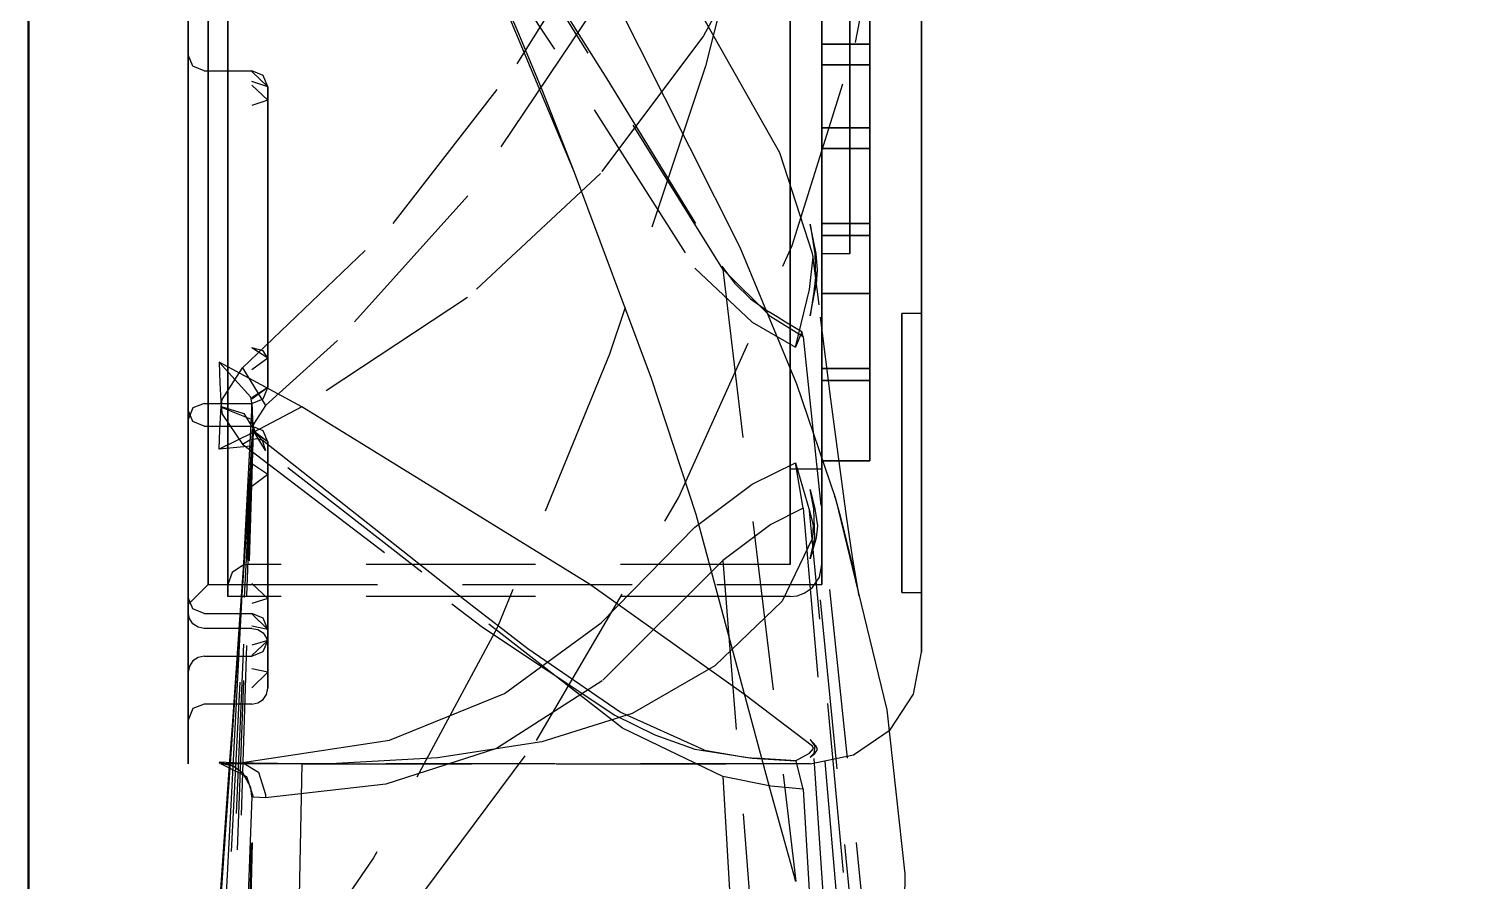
# Model space of a CAD drawing. Header units: metres. Extents: x -18 to 410, y -32 to 287.
# Drawn here: x 10 to 35.32, y 198.86 to 213.95 of the extents above; entities that cross this region are included whole.
import ezdxf

# ---------------------------------------------------------------- set-up
doc = ezdxf.new("R2010")
doc.units = ezdxf.units.M
doc.linetypes.add('DASHED', pattern=[4.5, 3, -1.5])
for name, color, linetype in [('BORDER', 7, 'Continuous'), ('HIDDEN', 9, 'DASHED'), ('VISIBLE', 3, 'Continuous')]:
    doc.layers.add(name, color=color, linetype=linetype)

msp = doc.modelspace()

# ---------------------------------------------------------------- linework, layer by layer
at = {"layer": 'BORDER', "lineweight": 50}
msp.add_lwpolyline([(10, 10), (410, 10), (410, 287), (10, 287)], close=True, dxfattribs=at)
at = {"layer": 'HIDDEN'}
for p, q in [((24.032, 212.198), (24.032, 213.679)), ((24.032, 213.679), (24.032, 212.198)), ((24.032, 213.679), (24.878, 213.679)), ((24.878, 213.679), (24.032, 213.679)), ((24.878, 213.679), (24.878, 212.198)), ((24.878, 212.198), (24.878, 213.679)), ((12.82, 213.463), (12.82, 213.223)), ((12.82, 213.223), (12.82, 213.463)), ((24.032, 213.313), (24.032, 211.832)), ((24.032, 211.832), (24.032, 213.313)), ((24.878, 213.313), (24.032, 213.313)), ((24.032, 213.313), (24.878, 213.313)), ((24.878, 211.832), (24.878, 213.313)), ((24.878, 213.313), (24.878, 211.832)), ((13.102, 213.208), (13.949, 213.208)), ((13.102, 213.208), (13.949, 213.208)), ((14.231, 212.926), (14.231, 212.686)), ((14.231, 212.686), (14.231, 212.926)), ((24.878, 212.198), (24.032, 212.198)), ((24.032, 212.198), (24.878, 212.198)), ((24.032, 211.832), (24.878, 211.832)), ((24.878, 211.832), (24.032, 211.832)), ((24.032, 207.941), (24.032, 210.506)), ((24.032, 210.506), (24.032, 207.941)), ((24.032, 210.506), (24.878, 210.506)), ((24.878, 210.506), (24.032, 210.506)), ((24.878, 210.506), (24.878, 207.941)), ((24.878, 207.941), (24.878, 210.506)), ((24.032, 210.294), (24.032, 207.729)), ((24.032, 207.729), (24.032, 210.294)), ((24.878, 210.294), (24.032, 210.294)), ((24.032, 210.294), (24.878, 210.294)), ((24.878, 207.729), (24.878, 210.294)), ((24.878, 210.294), (24.878, 207.729)), ((24.525, 209.969), (24.032, 209.969)), ((22.277, 209.698), (23.572, 198.865)), ((24.032, 209.267), (24.032, 206.305)), ((24.032, 206.305), (24.032, 209.267)), ((24.032, 209.267), (24.878, 209.267)), ((24.878, 209.267), (24.032, 209.267)), ((24.878, 206.305), (24.878, 209.267)), ((24.878, 209.267), (24.878, 206.305)), ((25.794, 208.912), (25.442, 208.912)), ((23.701, 208.502), (24.98, 196.226)), ((14.231, 207.604), (14.231, 208.123)), ((14.231, 208.123), (14.231, 207.604)), ((24.878, 207.941), (24.032, 207.941)), ((24.032, 207.941), (24.878, 207.941)), ((12.82, 207.185), (12.82, 207.704)), ((12.82, 207.704), (12.82, 207.185)), ((24.032, 207.729), (24.878, 207.729)), ((24.878, 207.729), (24.032, 207.729)), ((25.442, 207.854), (25.442, 205.034)), ((25.442, 205.034), (25.442, 207.854)), ((25.794, 205.034), (25.794, 207.854)), ((13.102, 207.322), (13.949, 207.322)), ((13.102, 207.322), (13.949, 207.322)), ((12.82, 206.441), (12.82, 207.017)), ((12.82, 207.017), (12.82, 206.441)), ((13.102, 206.922), (13.949, 206.922)), ((13.102, 206.922), (13.949, 206.922)), ((13.966, 206.915), (13.38, 191.151)), ((13.48, 195.568), (13.976, 206.955)), ((13.966, 206.884), (13.38, 195.445)), ((13.48, 191.042), (13.976, 206.836)), ((14.231, 206.063), (14.231, 206.64)), ((14.231, 206.64), (14.231, 206.063)), ((13.949, 206.494), (13.726, 203.293)), ((23.467, 206.162), (24.032, 206.162)), ((24.878, 206.305), (24.032, 206.305)), ((24.032, 206.305), (24.878, 206.305)), ((23.701, 205.468), (24.98, 190.467)), ((25.257, 190.063), (23.812, 205.422)), ((23.467, 204.47), (13.878, 204.47)), ((22.277, 204.545), (23.573, 188.34)), ((12.82, 203.765), (13.173, 204.117)), ((13.173, 204.117), (24.032, 204.117)), ((23.467, 203.906), (13.526, 203.906)), ((14.231, 203.867), (14.231, 203.129)), ((14.231, 203.129), (14.231, 203.867)), ((25.442, 203.976), (25.794, 203.976)), ((12.82, 203.693), (12.82, 202.955)), ((12.82, 202.955), (12.82, 203.693)), ((13.102, 203.606), (13.949, 203.606)), ((13.102, 203.606), (13.949, 203.606)), ((12.82, 202.682), (12.82, 203.441)), ((12.82, 203.441), (12.82, 202.682)), ((13.949, 203.341), (13.102, 203.341)), ((13.726, 203.293), (13.56, 200.92)), ((14.231, 203.324), (14.231, 202.565)), ((14.231, 202.565), (14.231, 203.324)), ((13.102, 202.847), (13.949, 202.847)), ((13.102, 202.847), (13.949, 202.847)), ((13.949, 202.002), (13.102, 202.002)), ((23.82, 200.944), (13.403, 200.944)), ((14.831, 200.944), (14.603, 189.775)), ((14.831, 200.944), (23.82, 200.944)), ((22.278, 200.718), (23.574, 179.032)), ((13.38, 178.548), (13.966, 200.362)), ((13.48, 178.558), (13.976, 200.356)), ((13.949, 200.365), (13.596, 190.913)), ((23.701, 200.499), (24.98, 178.624))]:
    msp.add_line(p, q, dxfattribs=at)
for points in [[(12.82, 200.944), (12.82, 201.365), (12.82, 202.606), (12.82, 204.605), (12.82, 207.262), (12.82, 210.444), (12.82, 213.991), (12.82, 217.726), (12.82, 221.46), (12.82, 225.007), (12.82, 228.189), (12.82, 230.846), (12.82, 232.845), (12.82, 234.086), (12.82, 234.507)], [(12.82, 231.687), (12.82, 231.336), (12.82, 230.304), (12.82, 228.641), (12.82, 226.43), (12.82, 223.783), (12.82, 220.832), (12.82, 217.726), (12.82, 214.619), (12.82, 211.668), (12.82, 209.021), (12.82, 206.81), (12.82, 205.147), (12.82, 204.115), (12.82, 203.765)], [(12.82, 203.765), (12.82, 204.115), (12.82, 205.147), (12.82, 206.81), (12.82, 209.021), (12.82, 211.668), (12.82, 214.619), (12.82, 217.726), (12.82, 220.832), (12.82, 223.783), (12.82, 226.43), (12.82, 228.641), (12.82, 230.304), (12.82, 231.336), (12.82, 231.687)], [(13.173, 231.334), (13.173, 230.993), (13.173, 229.986), (13.173, 228.365), (13.173, 226.21), (13.173, 223.63), (13.173, 220.754), (13.173, 217.726), (13.173, 214.697), (13.173, 211.821), (13.173, 209.241), (13.173, 207.086), (13.173, 205.465), (13.173, 204.458), (13.173, 204.117)], [(13.173, 204.117), (13.173, 204.458), (13.173, 205.465), (13.173, 207.086), (13.173, 209.241), (13.173, 211.821), (13.173, 214.697), (13.173, 217.726), (13.173, 220.754), (13.173, 223.63), (13.173, 226.21), (13.173, 228.365), (13.173, 229.986), (13.173, 230.993), (13.173, 231.334)], [(24.032, 204.117), (24.032, 204.458), (24.032, 205.465), (24.032, 207.086), (24.032, 209.241), (24.032, 211.821), (24.032, 214.697), (24.032, 217.726), (24.032, 220.754), (24.032, 223.63), (24.032, 226.21), (24.032, 228.365), (24.032, 229.986), (24.032, 230.993), (24.032, 231.334)], [(24.032, 231.334), (24.032, 230.993), (24.032, 229.986), (24.032, 228.365), (24.032, 226.21), (24.032, 223.63), (24.032, 220.754), (24.032, 217.726), (24.032, 214.697), (24.032, 211.821), (24.032, 209.241), (24.032, 207.086), (24.032, 205.465), (24.032, 204.458), (24.032, 204.117)], [(24.032, 225.482), (24.032, 225.287), (24.032, 224.714), (24.032, 223.789), (24.032, 222.561), (24.032, 221.091), (24.032, 219.451), (24.032, 217.726), (24.032, 216), (24.032, 214.36), (24.032, 212.89), (24.032, 211.662), (24.032, 210.738), (24.032, 210.164), (24.032, 209.969)], [(24.032, 209.969), (24.032, 210.164), (24.032, 210.738), (24.032, 211.662), (24.032, 212.89), (24.032, 214.36), (24.032, 216), (24.032, 217.726), (24.032, 219.451), (24.032, 221.091), (24.032, 222.561), (24.032, 223.789), (24.032, 224.714), (24.032, 225.287), (24.032, 225.482)], [(24.525, 209.969), (24.525, 210.164), (24.525, 210.738), (24.525, 211.662), (24.525, 212.89), (24.525, 214.36), (24.525, 216), (24.525, 217.726), (24.525, 219.451), (24.525, 221.091), (24.525, 222.561), (24.525, 223.789), (24.525, 224.714), (24.525, 225.287), (24.525, 225.482)], [(24.525, 225.482), (24.525, 225.287), (24.525, 224.714), (24.525, 223.789), (24.525, 222.561), (24.525, 221.091), (24.525, 219.451), (24.525, 217.726), (24.525, 216), (24.525, 214.36), (24.525, 212.89), (24.525, 211.662), (24.525, 210.738), (24.525, 210.164), (24.525, 209.969)], [(14.375, 195.917), (16.987, 198.68), (18.982, 201.356), (21.494, 205.649), (23.503, 210.116), (24.627, 213.71), (25.309, 217.283), (25.496, 220.295), (25.442, 221.551)], [(22.277, 209.698), (18.269, 216.128), (15.363, 219.831)], [(15.373, 219.821), (17.667, 216.982), (18.698, 215.498), (20.226, 213.065), (22.261, 209.748)], [(23.573, 219.776), (23.514, 219.547), (23.164, 218.14), (22.662, 216.026), (21.973, 213.289), (20.273, 208.192), (18.286, 203.353), (16.101, 199.279), (14.085, 196.348)], [(13.782, 207.953), (16.449, 210.505), (18.64, 213.332), (20.246, 215.899), (21.784, 218.543)], [(22.277, 218.297), (20.027, 214.353), (17.77, 210.996), (15.463, 208.436), (14.189, 207.285)], [(23.865, 218.25), (23.296, 216.328), (21.939, 213.824), (20.114, 211.387), (17.765, 209.196), (14.831, 207.262)], [(13.526, 217.726), (13.526, 216.178), (13.526, 214.65), (13.526, 213.161), (13.526, 211.729), (13.526, 210.373), (13.526, 209.109), (13.526, 207.953), (13.526, 206.921), (13.526, 206.024), (13.526, 205.274), (13.526, 204.681), (13.526, 204.252), (13.526, 203.992), (13.526, 203.906)], [(13.526, 203.906), (13.526, 203.992), (13.526, 204.252), (13.526, 204.681), (13.526, 205.274), (13.526, 206.024), (13.526, 206.921), (13.526, 207.953), (13.526, 209.109), (13.526, 210.373), (13.526, 211.729), (13.526, 213.161), (13.526, 214.65), (13.526, 216.178), (13.526, 217.726)], [(13.526, 217.726), (13.526, 216.202), (13.526, 214.697), (13.526, 213.231), (13.526, 211.821), (13.526, 210.485), (13.526, 209.241), (13.526, 208.103), (13.526, 207.086), (13.526, 206.203), (13.526, 205.465), (13.526, 204.881), (13.526, 204.458), (13.526, 204.203), (13.526, 204.117)], [(13.526, 204.117), (13.526, 204.203), (13.526, 204.458), (13.526, 204.881), (13.526, 205.465), (13.526, 206.203), (13.526, 207.086), (13.526, 208.103), (13.526, 209.241), (13.526, 210.485), (13.526, 211.821), (13.526, 213.231), (13.526, 214.697), (13.526, 216.202), (13.526, 217.726)], [(23.467, 217.726), (23.467, 216.431), (23.467, 215.152), (23.467, 213.906), (23.467, 212.708), (23.467, 211.573), (23.467, 210.516), (23.467, 209.549), (23.467, 208.685), (23.467, 207.934), (23.467, 207.307), (23.467, 206.811), (23.467, 206.452), (23.467, 206.235), (23.467, 206.162)], [(23.467, 206.162), (23.467, 206.235), (23.467, 206.452), (23.467, 206.811), (23.467, 207.307), (23.467, 207.934), (23.467, 208.685), (23.467, 209.549), (23.467, 210.516), (23.467, 211.573), (23.467, 212.708), (23.467, 213.906), (23.467, 215.152), (23.467, 216.431), (23.467, 217.726)], [(23.467, 217.726), (23.467, 216.241), (23.467, 214.776), (23.467, 213.347), (23.467, 211.974), (23.467, 210.673), (23.467, 209.461), (23.467, 208.352), (23.467, 207.362), (23.467, 206.501), (23.467, 205.782), (23.467, 205.214), (23.467, 204.802), (23.467, 204.553), (23.467, 204.47)], [(23.467, 204.47), (23.467, 204.553), (23.467, 204.802), (23.467, 205.214), (23.467, 205.782), (23.467, 206.501), (23.467, 207.362), (23.467, 208.352), (23.467, 209.461), (23.467, 210.673), (23.467, 211.974), (23.467, 213.347), (23.467, 214.776), (23.467, 216.241), (23.467, 217.726)], [(24.032, 217.726), (24.032, 216.241), (24.032, 214.776), (24.032, 213.347), (24.032, 211.974), (24.032, 210.673), (24.032, 209.461), (24.032, 208.352), (24.032, 207.362), (24.032, 206.501), (24.032, 205.782), (24.032, 205.214), (24.032, 204.802), (24.032, 204.553), (24.032, 204.47)], [(24.032, 204.47), (24.032, 204.553), (24.032, 204.802), (24.032, 205.214), (24.032, 205.782), (24.032, 206.501), (24.032, 207.362), (24.032, 208.352), (24.032, 209.461), (24.032, 210.673), (24.032, 211.974), (24.032, 213.347), (24.032, 214.776), (24.032, 216.241), (24.032, 217.726)], [(24.032, 217.726), (24.032, 216.431), (24.032, 215.152), (24.032, 213.906), (24.032, 212.708), (24.032, 211.573), (24.032, 210.516), (24.032, 209.549), (24.032, 208.685), (24.032, 207.934), (24.032, 207.307), (24.032, 206.811), (24.032, 206.452), (24.032, 206.235), (24.032, 206.162)], [(24.032, 206.162), (24.032, 206.235), (24.032, 206.452), (24.032, 206.811), (24.032, 207.307), (24.032, 207.934), (24.032, 208.685), (24.032, 209.549), (24.032, 210.516), (24.032, 211.573), (24.032, 212.708), (24.032, 213.906), (24.032, 215.152), (24.032, 216.431), (24.032, 217.726)], [(17.647, 216.095), (20.004, 212.519), (21.784, 209.716)], [(24.032, 213.679), (24.032, 213.839), (24.032, 214.001), (24.032, 214.164), (24.032, 214.328), (24.032, 214.495), (24.032, 214.662), (24.032, 214.832), (24.032, 215.002), (24.032, 215.174), (24.032, 215.347), (24.032, 215.521), (24.032, 215.696), (24.032, 215.872), (24.032, 216.048)], [(24.032, 216.048), (24.032, 215.872), (24.032, 215.696), (24.032, 215.521), (24.032, 215.347), (24.032, 215.174), (24.032, 215.002), (24.032, 214.832), (24.032, 214.662), (24.032, 214.495), (24.032, 214.328), (24.032, 214.164), (24.032, 214.001), (24.032, 213.839), (24.032, 213.679)], [(24.878, 216.048), (24.878, 215.872), (24.878, 215.696), (24.878, 215.521), (24.878, 215.347), (24.878, 215.174), (24.878, 215.002), (24.878, 214.832), (24.878, 214.662), (24.878, 214.495), (24.878, 214.328), (24.878, 214.164), (24.878, 214.001), (24.878, 213.839), (24.878, 213.679)], [(24.878, 213.679), (24.878, 213.839), (24.878, 214.001), (24.878, 214.164), (24.878, 214.328), (24.878, 214.495), (24.878, 214.662), (24.878, 214.832), (24.878, 215.002), (24.878, 215.174), (24.878, 215.347), (24.878, 215.521), (24.878, 215.696), (24.878, 215.872), (24.878, 216.048)], [(24.032, 215.534), (24.032, 215.285), (24.032, 215.037), (24.032, 214.79), (24.032, 214.545), (24.032, 214.301), (24.032, 214.059), (24.032, 213.819), (24.032, 213.581), (24.032, 213.344), (24.032, 213.11), (24.032, 212.879), (24.032, 212.649), (24.032, 212.423), (24.032, 212.198)], [(24.032, 212.198), (24.032, 212.423), (24.032, 212.649), (24.032, 212.879), (24.032, 213.11), (24.032, 213.344), (24.032, 213.581), (24.032, 213.819), (24.032, 214.059), (24.032, 214.301), (24.032, 214.545), (24.032, 214.79), (24.032, 215.037), (24.032, 215.285), (24.032, 215.534)], [(24.878, 212.198), (24.878, 212.423), (24.878, 212.649), (24.878, 212.879), (24.878, 213.11), (24.878, 213.344), (24.878, 213.581), (24.878, 213.819), (24.878, 214.059), (24.878, 214.301), (24.878, 214.545), (24.878, 214.79), (24.878, 215.037), (24.878, 215.285), (24.878, 215.534)], [(24.878, 215.534), (24.878, 215.285), (24.878, 215.037), (24.878, 214.79), (24.878, 214.545), (24.878, 214.301), (24.878, 214.059), (24.878, 213.819), (24.878, 213.581), (24.878, 213.344), (24.878, 213.11), (24.878, 212.879), (24.878, 212.649), (24.878, 212.423), (24.878, 212.198)], [(12.82, 213.111), (12.82, 213.157), (12.82, 213.202), (12.82, 213.244), (12.82, 213.284), (12.82, 213.321), (12.82, 213.355), (12.82, 213.386), (12.82, 213.413), (12.82, 213.436), (12.82, 213.455), (12.82, 213.47), (12.82, 213.481), (12.82, 213.488), (12.82, 213.49)], [(12.82, 213.49), (12.82, 213.49), (12.82, 213.49), (12.82, 213.489), (12.82, 213.488), (12.82, 213.487), (12.82, 213.485), (12.82, 213.483), (12.82, 213.481), (12.82, 213.479), (12.82, 213.476), (12.82, 213.473), (12.82, 213.47), (12.82, 213.466), (12.82, 213.463)], [(12.82, 213.463), (12.82, 213.466), (12.82, 213.47), (12.82, 213.473), (12.82, 213.476), (12.82, 213.479), (12.82, 213.481), (12.82, 213.483), (12.82, 213.485), (12.82, 213.487), (12.82, 213.488), (12.82, 213.489), (12.82, 213.49), (12.82, 213.49), (12.82, 213.49)], [(12.82, 213.49), (12.82, 213.488), (12.82, 213.481), (12.82, 213.47), (12.82, 213.455), (12.82, 213.436), (12.82, 213.413), (12.82, 213.386), (12.82, 213.355), (12.82, 213.321), (12.82, 213.284), (12.82, 213.244), (12.82, 213.202), (12.82, 213.157), (12.82, 213.111)], [(13.102, 213.208), (12.905, 213.289), (12.82, 213.49)], [(13.102, 213.208), (12.905, 213.289), (12.82, 213.49)], [(12.82, 213.223), (12.82, 213.2), (12.82, 213.17), (12.82, 213.134), (12.82, 213.092), (12.82, 213.045), (12.82, 212.993), (12.82, 212.938), (12.82, 212.879), (12.82, 212.818), (12.82, 212.755), (12.82, 212.691), (12.82, 212.627), (12.82, 212.564), (12.82, 212.502)], [(12.82, 212.502), (12.82, 212.564), (12.82, 212.627), (12.82, 212.691), (12.82, 212.755), (12.82, 212.818), (12.82, 212.879), (12.82, 212.938), (12.82, 212.993), (12.82, 213.045), (12.82, 213.092), (12.82, 213.134), (12.82, 213.17), (12.82, 213.2), (12.82, 213.223)], [(24.032, 210.506), (24.032, 210.659), (24.032, 210.821), (24.032, 210.99), (24.032, 211.167), (24.032, 211.352), (24.032, 211.544), (24.032, 211.743), (24.032, 211.948), (24.032, 212.161), (24.032, 212.379), (24.032, 212.604), (24.032, 212.835), (24.032, 213.071), (24.032, 213.313)], [(24.032, 213.313), (24.032, 213.071), (24.032, 212.835), (24.032, 212.604), (24.032, 212.379), (24.032, 212.161), (24.032, 211.948), (24.032, 211.743), (24.032, 211.544), (24.032, 211.352), (24.032, 211.167), (24.032, 210.99), (24.032, 210.821), (24.032, 210.659), (24.032, 210.506)], [(24.878, 213.313), (24.878, 213.071), (24.878, 212.835), (24.878, 212.604), (24.878, 212.379), (24.878, 212.161), (24.878, 211.948), (24.878, 211.743), (24.878, 211.544), (24.878, 211.352), (24.878, 211.167), (24.878, 210.99), (24.878, 210.821), (24.878, 210.659), (24.878, 210.506)], [(24.878, 210.506), (24.878, 210.659), (24.878, 210.821), (24.878, 210.99), (24.878, 211.167), (24.878, 211.352), (24.878, 211.544), (24.878, 211.743), (24.878, 211.948), (24.878, 212.161), (24.878, 212.379), (24.878, 212.604), (24.878, 212.835), (24.878, 213.071), (24.878, 213.313)], [(12.82, 208.493), (12.82, 208.786), (12.82, 209.085), (12.82, 209.391), (12.82, 209.703), (12.82, 210.022), (12.82, 210.345), (12.82, 210.675), (12.82, 211.009), (12.82, 211.348), (12.82, 211.692), (12.82, 212.041), (12.82, 212.394), (12.82, 212.75), (12.82, 213.111)], [(12.82, 213.111), (12.82, 212.75), (12.82, 212.394), (12.82, 212.041), (12.82, 211.692), (12.82, 211.348), (12.82, 211.009), (12.82, 210.675), (12.82, 210.345), (12.82, 210.022), (12.82, 209.703), (12.82, 209.391), (12.82, 209.085), (12.82, 208.786), (12.82, 208.493)], [(14.231, 212.926), (14.148, 213.125), (13.949, 213.208)], [(14.231, 212.926), (14.148, 213.125), (13.949, 213.208)], [(14.231, 212.926), (13.949, 213.194)], [(14.231, 212.926), (13.949, 213.194)], [(14.231, 212.926), (13.949, 213.018)], [(14.231, 212.926), (13.949, 213.018)], [(14.231, 212.686), (13.949, 212.955)], [(14.231, 212.686), (13.949, 212.955)], [(14.231, 208.123), (14.231, 208.428), (14.231, 208.74), (14.231, 209.058), (14.231, 209.383), (14.231, 209.713), (14.231, 210.05), (14.231, 210.392), (14.231, 210.74), (14.231, 211.093), (14.231, 211.451), (14.231, 211.814), (14.231, 212.18), (14.231, 212.551), (14.231, 212.926)], [(14.231, 212.926), (14.231, 212.551), (14.231, 212.18), (14.231, 211.814), (14.231, 211.451), (14.231, 211.093), (14.231, 210.74), (14.231, 210.392), (14.231, 210.05), (14.231, 209.713), (14.231, 209.383), (14.231, 209.058), (14.231, 208.74), (14.231, 208.428), (14.231, 208.123)], [(12.82, 212.502), (12.82, 212.091), (12.82, 211.684), (12.82, 211.282), (12.82, 210.884), (12.82, 210.491), (12.82, 210.104), (12.82, 209.723), (12.82, 209.347), (12.82, 208.978), (12.82, 208.615), (12.82, 208.259), (12.82, 207.91), (12.82, 207.569), (12.82, 207.235)], [(12.82, 207.235), (12.82, 207.569), (12.82, 207.91), (12.82, 208.259), (12.82, 208.615), (12.82, 208.978), (12.82, 209.347), (12.82, 209.723), (12.82, 210.104), (12.82, 210.491), (12.82, 210.884), (12.82, 211.282), (12.82, 211.684), (12.82, 212.091), (12.82, 212.502)], [(14.231, 212.686), (13.949, 212.594)], [(14.231, 212.686), (13.949, 212.594)], [(14.231, 212.686), (14.231, 212.29), (14.231, 211.897), (14.231, 211.509), (14.231, 211.125), (14.231, 210.746), (14.231, 210.373), (14.231, 210.005), (14.231, 209.642), (14.231, 209.286), (14.231, 208.936), (14.231, 208.593), (14.231, 208.256), (14.231, 207.927), (14.231, 207.604)], [(14.231, 207.604), (14.231, 207.927), (14.231, 208.256), (14.231, 208.593), (14.231, 208.936), (14.231, 209.286), (14.231, 209.642), (14.231, 210.005), (14.231, 210.373), (14.231, 210.746), (14.231, 211.125), (14.231, 211.509), (14.231, 211.897), (14.231, 212.29), (14.231, 212.686)], [(24.032, 211.832), (24.032, 211.496), (24.032, 211.167), (24.032, 210.846), (24.032, 210.533), (24.032, 210.229), (24.032, 209.934), (24.032, 209.649), (24.032, 209.373), (24.032, 209.107), (24.032, 208.852), (24.032, 208.607), (24.032, 208.374), (24.032, 208.151), (24.032, 207.941)], [(24.032, 207.941), (24.032, 208.151), (24.032, 208.374), (24.032, 208.607), (24.032, 208.852), (24.032, 209.107), (24.032, 209.373), (24.032, 209.649), (24.032, 209.934), (24.032, 210.229), (24.032, 210.533), (24.032, 210.846), (24.032, 211.167), (24.032, 211.496), (24.032, 211.832)], [(24.878, 207.941), (24.878, 208.151), (24.878, 208.374), (24.878, 208.607), (24.878, 208.852), (24.878, 209.107), (24.878, 209.373), (24.878, 209.649), (24.878, 209.934), (24.878, 210.229), (24.878, 210.533), (24.878, 210.846), (24.878, 211.167), (24.878, 211.496), (24.878, 211.832)], [(24.878, 211.832), (24.878, 211.496), (24.878, 211.167), (24.878, 210.846), (24.878, 210.533), (24.878, 210.229), (24.878, 209.934), (24.878, 209.649), (24.878, 209.373), (24.878, 209.107), (24.878, 208.852), (24.878, 208.607), (24.878, 208.374), (24.878, 208.151), (24.878, 207.941)], [(24.032, 209.267), (24.032, 209.279), (24.032, 209.301), (24.032, 209.332), (24.032, 209.373), (24.032, 209.423), (24.032, 209.483), (24.032, 209.553), (24.032, 209.631), (24.032, 209.719), (24.032, 209.817), (24.032, 209.923), (24.032, 210.038), (24.032, 210.162), (24.032, 210.294)], [(24.032, 210.294), (24.032, 210.162), (24.032, 210.038), (24.032, 209.923), (24.032, 209.817), (24.032, 209.719), (24.032, 209.631), (24.032, 209.553), (24.032, 209.483), (24.032, 209.423), (24.032, 209.373), (24.032, 209.332), (24.032, 209.301), (24.032, 209.279), (24.032, 209.267)], [(24.878, 210.294), (24.878, 210.162), (24.878, 210.038), (24.878, 209.923), (24.878, 209.817), (24.878, 209.719), (24.878, 209.631), (24.878, 209.553), (24.878, 209.483), (24.878, 209.423), (24.878, 209.373), (24.878, 209.332), (24.878, 209.301), (24.878, 209.279), (24.878, 209.267)], [(24.878, 209.267), (24.878, 209.279), (24.878, 209.301), (24.878, 209.332), (24.878, 209.373), (24.878, 209.423), (24.878, 209.483), (24.878, 209.553), (24.878, 209.631), (24.878, 209.719), (24.878, 209.817), (24.878, 209.923), (24.878, 210.038), (24.878, 210.162), (24.878, 210.294)], [(21.784, 209.716), (22.796, 208.761)], [(22.261, 209.748), (22.486, 209.447), (22.765, 209.174), (23.09, 208.941)], [(23.126, 208.854), (22.277, 209.698)], [(23.812, 209.337), (23.873, 209.916)], [(23.917, 209.557), (23.886, 209.296)], [(23.906, 209.294), (23.933, 209.432)], [(23.563, 208.315), (23.812, 209.337)], [(23.886, 209.296), (23.82, 208.871)], [(23.82, 208.871), (23.906, 209.294)], [(23.906, 209.294), (23.886, 209.296)], [(23.674, 208.589), (23.386, 208.761), (23.238, 208.851), (23.09, 208.941)], [(22.796, 208.761), (23.563, 208.315)], [(23.701, 208.502), (23.126, 208.854)], [(25.442, 207.854), (25.442, 207.973), (25.442, 208.089), (25.442, 208.203), (25.442, 208.313), (25.442, 208.417), (25.442, 208.514), (25.442, 208.602), (25.442, 208.681), (25.442, 208.75), (25.442, 208.807), (25.442, 208.852), (25.442, 208.885), (25.442, 208.905), (25.442, 208.912)], [(25.442, 208.912), (25.442, 208.905), (25.442, 208.885), (25.442, 208.852), (25.442, 208.807), (25.442, 208.75), (25.442, 208.681), (25.442, 208.602), (25.442, 208.514), (25.442, 208.417), (25.442, 208.313), (25.442, 208.203), (25.442, 208.089), (25.442, 207.973), (25.442, 207.854)], [(25.794, 208.912), (25.794, 208.449), (25.794, 208), (25.794, 207.567), (25.794, 207.149), (25.794, 206.749), (25.794, 206.365), (25.794, 205.999), (25.794, 205.651), (25.794, 205.322), (25.794, 205.012), (25.794, 204.722), (25.794, 204.453), (25.794, 204.204), (25.794, 203.976)], [(12.82, 207.704), (12.82, 207.749), (12.82, 207.797), (12.82, 207.85), (12.82, 207.907), (12.82, 207.966), (12.82, 208.026), (12.82, 208.088), (12.82, 208.151), (12.82, 208.213), (12.82, 208.274), (12.82, 208.333), (12.82, 208.39), (12.82, 208.443), (12.82, 208.493)], [(12.82, 208.493), (12.82, 208.443), (12.82, 208.39), (12.82, 208.333), (12.82, 208.274), (12.82, 208.213), (12.82, 208.151), (12.82, 208.088), (12.82, 208.026), (12.82, 207.966), (12.82, 207.907), (12.82, 207.85), (12.82, 207.797), (12.82, 207.749), (12.82, 207.704)], [(23.674, 208.589), (23.563, 208.315)], [(23.701, 208.502), (23.674, 208.589)], [(14.231, 208.123), (14.148, 208.254), (13.949, 208.308)], [(14.231, 208.123), (13.949, 208.308)], [(13.421, 207.392), (13.782, 207.953)], [(13.782, 207.953), (14.189, 207.285)], [(14.231, 208.123), (13.949, 207.914)], [(14.231, 208.123), (13.949, 207.914)], [(24.032, 207.729), (24.032, 207.543), (24.032, 207.369), (24.032, 207.208), (24.032, 207.06), (24.032, 206.924), (24.032, 206.801), (24.032, 206.692), (24.032, 206.596), (24.032, 206.513), (24.032, 206.444), (24.032, 206.389), (24.032, 206.347), (24.032, 206.319), (24.032, 206.305)], [(24.032, 206.305), (24.032, 206.319), (24.032, 206.347), (24.032, 206.389), (24.032, 206.444), (24.032, 206.513), (24.032, 206.596), (24.032, 206.692), (24.032, 206.801), (24.032, 206.924), (24.032, 207.06), (24.032, 207.208), (24.032, 207.369), (24.032, 207.543), (24.032, 207.729)], [(24.878, 206.305), (24.878, 206.319), (24.878, 206.347), (24.878, 206.389), (24.878, 206.444), (24.878, 206.513), (24.878, 206.596), (24.878, 206.692), (24.878, 206.801), (24.878, 206.924), (24.878, 207.06), (24.878, 207.208), (24.878, 207.369), (24.878, 207.543), (24.878, 207.729)], [(24.878, 207.729), (24.878, 207.543), (24.878, 207.369), (24.878, 207.208), (24.878, 207.06), (24.878, 206.924), (24.878, 206.801), (24.878, 206.692), (24.878, 206.596), (24.878, 206.513), (24.878, 206.444), (24.878, 206.389), (24.878, 206.347), (24.878, 206.319), (24.878, 206.305)], [(14.231, 207.604), (13.949, 207.419)], [(14.231, 207.604), (13.949, 207.395)], [(14.231, 207.604), (13.949, 207.395)], [(14.231, 207.604), (13.949, 207.419)], [(13.949, 207.322), (14.148, 207.405), (14.231, 207.604)], [(13.949, 207.322), (14.148, 207.405), (14.231, 207.604)], [(13.102, 207.322), (12.905, 207.241), (12.82, 207.04)], [(13.102, 207.322), (12.905, 207.241), (12.82, 207.04)], [(12.82, 207.235), (12.82, 207.209), (12.82, 207.185), (12.82, 207.163), (12.82, 207.142), (12.82, 207.124), (12.82, 207.106), (12.82, 207.091), (12.82, 207.078), (12.82, 207.066), (12.82, 207.057), (12.82, 207.05), (12.82, 207.044), (12.82, 207.041), (12.82, 207.04)], [(12.82, 207.04), (12.82, 207.041), (12.82, 207.044), (12.82, 207.05), (12.82, 207.057), (12.82, 207.066), (12.82, 207.078), (12.82, 207.091), (12.82, 207.106), (12.82, 207.124), (12.82, 207.142), (12.82, 207.163), (12.82, 207.185), (12.82, 207.209), (12.82, 207.235)], [(12.82, 207.017), (12.82, 207.042), (12.82, 207.065), (12.82, 207.086), (12.82, 207.106), (12.82, 207.124), (12.82, 207.14), (12.82, 207.155), (12.82, 207.168), (12.82, 207.179), (12.82, 207.188), (12.82, 207.195), (12.82, 207.2), (12.82, 207.203), (12.82, 207.204)], [(12.82, 207.204), (12.82, 207.203), (12.82, 207.201), (12.82, 207.197), (12.82, 207.192), (12.82, 207.186), (12.82, 207.178), (12.82, 207.168), (12.82, 207.158), (12.82, 207.146), (12.82, 207.132), (12.82, 207.117), (12.82, 207.102), (12.82, 207.084), (12.82, 207.066)], [(12.82, 207.066), (12.82, 207.084), (12.82, 207.102), (12.82, 207.117), (12.82, 207.132), (12.82, 207.146), (12.82, 207.158), (12.82, 207.168), (12.82, 207.178), (12.82, 207.186), (12.82, 207.192), (12.82, 207.197), (12.82, 207.201), (12.82, 207.203), (12.82, 207.204)], [(12.82, 207.204), (12.82, 207.203), (12.82, 207.2), (12.82, 207.195), (12.82, 207.188), (12.82, 207.179), (12.82, 207.168), (12.82, 207.155), (12.82, 207.14), (12.82, 207.124), (12.82, 207.106), (12.82, 207.086), (12.82, 207.065), (12.82, 207.042), (12.82, 207.017)], [(13.102, 206.922), (12.905, 207.003), (12.82, 207.204)], [(13.102, 206.922), (12.905, 207.003), (12.82, 207.204)], [(12.82, 207.04), (12.82, 207.041), (12.82, 207.043), (12.82, 207.047), (12.82, 207.053), (12.82, 207.059), (12.82, 207.068), (12.82, 207.078), (12.82, 207.089), (12.82, 207.102), (12.82, 207.116), (12.82, 207.131), (12.82, 207.148), (12.82, 207.166), (12.82, 207.185)], [(12.82, 207.185), (12.82, 207.166), (12.82, 207.148), (12.82, 207.131), (12.82, 207.116), (12.82, 207.102), (12.82, 207.089), (12.82, 207.078), (12.82, 207.068), (12.82, 207.059), (12.82, 207.053), (12.82, 207.047), (12.82, 207.043), (12.82, 207.041), (12.82, 207.04)], [(13.384, 206.856), (13.403, 207.268)], [(13.403, 207.268), (13.421, 207.392)], [(13.403, 207.268), (13.808, 207.146), (13.966, 206.884)], [(13.966, 206.915), (13.949, 207.308)], [(14.831, 207.262), (13.971, 206.81)], [(14.189, 207.285), (13.976, 206.955)], [(12.82, 207.066), (12.82, 206.819), (12.82, 206.58), (12.82, 206.35), (12.82, 206.128), (12.82, 205.914), (12.82, 205.709), (12.82, 205.513), (12.82, 205.326), (12.82, 205.148), (12.82, 204.979), (12.82, 204.82), (12.82, 204.67), (12.82, 204.53), (12.82, 204.4)], [(12.82, 204.4), (12.82, 204.53), (12.82, 204.67), (12.82, 204.82), (12.82, 204.979), (12.82, 205.148), (12.82, 205.326), (12.82, 205.513), (12.82, 205.709), (12.82, 205.914), (12.82, 206.128), (12.82, 206.35), (12.82, 206.58), (12.82, 206.819), (12.82, 207.066)], [(13.935, 207.041), (13.966, 206.939)], [(14.231, 206.64), (14.148, 206.839), (13.949, 206.922)], [(14.231, 206.64), (14.148, 206.839), (13.949, 206.922)], [(13.976, 206.955), (13.966, 206.884)], [(13.966, 206.939), (13.966, 206.939)], [(13.966, 206.939), (13.966, 206.915)], [(13.966, 206.939), (13.966, 206.936), (13.971, 206.899)], [(13.976, 206.836), (13.966, 206.915)], [(13.971, 206.899), (14.019, 206.789), (14.131, 206.669)], [(13.367, 206.511), (13.384, 206.856)], [(13.971, 206.81), (13.367, 206.511)], [(13.555, 200.922), (13.609, 201.692), (13.735, 203.5), (13.821, 204.729), (13.917, 206.13), (13.944, 206.522), (13.954, 206.682), (13.962, 206.819)], [(13.915, 206.675), (14.037, 206.7), (14.13, 206.669)], [(14.231, 206.64), (13.949, 206.853)], [(14.231, 206.64), (13.949, 206.853)], [(14.231, 206.64), (13.949, 206.829)], [(14.231, 206.64), (13.949, 206.829)], [(13.962, 206.811), (13.949, 206.494)], [(13.949, 206.499), (13.952, 206.599), (13.953, 206.643), (13.955, 206.693), (13.957, 206.736), (13.96, 206.78), (13.962, 206.811)], [(13.966, 206.884), (13.962, 206.817)], [(13.962, 206.817), (13.962, 206.811)], [(14.189, 206.489), (13.976, 206.836)], [(21.954, 201.185), (20.464, 201.861), (18.829, 202.979), (17.717, 203.839), (15.998, 205.195), (14.13, 206.669)], [(14.131, 206.669), (14.189, 206.489)], [(14.231, 206.64), (14.231, 206.383), (14.231, 206.135), (14.231, 205.895), (14.231, 205.664), (14.231, 205.441), (14.231, 205.228), (14.231, 205.024), (14.231, 204.83), (14.231, 204.645), (14.231, 204.469), (14.231, 204.304), (14.231, 204.148), (14.231, 204.002), (14.231, 203.867)], [(14.231, 203.867), (14.231, 204.002), (14.231, 204.148), (14.231, 204.304), (14.231, 204.469), (14.231, 204.645), (14.231, 204.83), (14.231, 205.024), (14.231, 205.228), (14.231, 205.441), (14.231, 205.664), (14.231, 205.895), (14.231, 206.135), (14.231, 206.383), (14.231, 206.64)], [(12.82, 205.637), (12.82, 205.682), (12.82, 205.731), (12.82, 205.785), (12.82, 205.843), (12.82, 205.903), (12.82, 205.965), (12.82, 206.029), (12.82, 206.093), (12.82, 206.156), (12.82, 206.219), (12.82, 206.279), (12.82, 206.337), (12.82, 206.391), (12.82, 206.441)], [(12.82, 206.441), (12.82, 206.391), (12.82, 206.337), (12.82, 206.279), (12.82, 206.219), (12.82, 206.156), (12.82, 206.093), (12.82, 206.029), (12.82, 205.965), (12.82, 205.903), (12.82, 205.843), (12.82, 205.785), (12.82, 205.731), (12.82, 205.682), (12.82, 205.637)], [(13.932, 206.567), (13.367, 206.511)], [(13.907, 206.505), (18.029, 203.363), (20.365, 201.803), (21.078, 201.46), (21.784, 201.202)], [(13.949, 206.5), (13.932, 206.567)], [(22.278, 200.718), (20.506, 201.573), (14.189, 206.489)], [(14.231, 206.063), (13.949, 206.252)], [(14.231, 206.063), (13.949, 206.252)], [(22.796, 205.89), (23.563, 206.273)], [(23.563, 206.273), (23.812, 205.422)], [(23.701, 205.468), (23.563, 206.273)], [(14.231, 206.063), (13.949, 205.85)], [(14.231, 206.063), (13.949, 205.85)], [(14.231, 203.129), (14.231, 203.272), (14.231, 203.426), (14.231, 203.591), (14.231, 203.766), (14.231, 203.951), (14.231, 204.147), (14.231, 204.353), (14.231, 204.568), (14.231, 204.794), (14.231, 205.029), (14.231, 205.274), (14.231, 205.528), (14.231, 205.791), (14.231, 206.063)], [(14.231, 206.063), (14.231, 205.791), (14.231, 205.528), (14.231, 205.274), (14.231, 205.029), (14.231, 204.794), (14.231, 204.568), (14.231, 204.353), (14.231, 204.147), (14.231, 203.951), (14.231, 203.766), (14.231, 203.591), (14.231, 203.426), (14.231, 203.272), (14.231, 203.129)], [(21.784, 205.131), (22.796, 205.89)], [(12.82, 202.596), (12.82, 202.744), (12.82, 202.904), (12.82, 203.074), (12.82, 203.256), (12.82, 203.448), (12.82, 203.651), (12.82, 203.864), (12.82, 204.088), (12.82, 204.322), (12.82, 204.566), (12.82, 204.819), (12.82, 205.083), (12.82, 205.355), (12.82, 205.637)], [(12.82, 205.637), (12.82, 205.355), (12.82, 205.083), (12.82, 204.819), (12.82, 204.566), (12.82, 204.322), (12.82, 204.088), (12.82, 203.864), (12.82, 203.651), (12.82, 203.448), (12.82, 203.256), (12.82, 203.074), (12.82, 202.904), (12.82, 202.744), (12.82, 202.596)], [(23.886, 205.454), (23.82, 205.798)], [(23.82, 205.798), (23.906, 205.458)], [(24.261, 205.675), (24.362, 205.309), (24.58, 204.424), (24.689, 203.911)], [(23.701, 205.468), (23.126, 205.178)], [(23.812, 205.422), (23.876, 205.17)], [(23.906, 205.458), (23.886, 205.454)], [(23.903, 204.942), (23.886, 205.454)], [(23.906, 205.458), (23.952, 205.155)], [(13.782, 200.966), (16.38, 201.361), (18.415, 202.191), (20.129, 203.44), (21.784, 205.131)], [(23.126, 205.178), (22.277, 204.545)], [(23.876, 205.17), (23.865, 204.939)], [(24.743, 196.415), (24.731, 196.532), (24.3, 200.858), (23.876, 205.17)], [(23.952, 205.155), (23.928, 204.941)], [(23.865, 204.939), (23.328, 203.821), (22.138, 202.676), (20.672, 201.837), (19.077, 201.336), (17.233, 201.049), (15.443, 200.95), (14.831, 200.944)], [(23.82, 204.573), (23.903, 204.942)], [(23.928, 204.941), (23.82, 204.573)], [(25.442, 203.976), (25.442, 203.983), (25.442, 204.003), (25.442, 204.035), (25.442, 204.081), (25.442, 204.138), (25.442, 204.207), (25.442, 204.286), (25.442, 204.374), (25.442, 204.471), (25.442, 204.575), (25.442, 204.684), (25.442, 204.798), (25.442, 204.915), (25.442, 205.034)], [(25.442, 205.034), (25.442, 204.915), (25.442, 204.798), (25.442, 204.684), (25.442, 204.575), (25.442, 204.471), (25.442, 204.374), (25.442, 204.286), (25.442, 204.207), (25.442, 204.138), (25.442, 204.081), (25.442, 204.035), (25.442, 204.003), (25.442, 203.983), (25.442, 203.976)], [(25.794, 203.976), (25.794, 203.983), (25.794, 204.003), (25.794, 204.035), (25.794, 204.081), (25.794, 204.138), (25.794, 204.207), (25.794, 204.286), (25.794, 204.374), (25.794, 204.471), (25.794, 204.575), (25.794, 204.684), (25.794, 204.798), (25.794, 204.915), (25.794, 205.034)], [(12.82, 204.4), (12.82, 204.376), (12.82, 204.346), (12.82, 204.311), (12.82, 204.269), (12.82, 204.223), (12.82, 204.173), (12.82, 204.118), (12.82, 204.061), (12.82, 204.001), (12.82, 203.94), (12.82, 203.877), (12.82, 203.815), (12.82, 203.753), (12.82, 203.693)], [(12.82, 203.693), (12.82, 203.753), (12.82, 203.815), (12.82, 203.877), (12.82, 203.94), (12.82, 204.001), (12.82, 204.061), (12.82, 204.118), (12.82, 204.173), (12.82, 204.223), (12.82, 204.269), (12.82, 204.311), (12.82, 204.346), (12.82, 204.376), (12.82, 204.4)], [(13.878, 204.47), (13.782, 204.456), (13.598, 204.331), (13.526, 204.117)], [(22.277, 204.545), (20.144, 202.412), (18.273, 201.218), (16.317, 200.583), (14.189, 200.342)], [(23.467, 203.906), (23.595, 203.92), (23.716, 203.963), (23.857, 204.061), (23.985, 204.246), (24.032, 204.47)], [(24.689, 203.911), (24.571, 204.601)], [(14.231, 203.867), (13.949, 204.133)], [(14.231, 203.867), (13.949, 204.133)], [(12.82, 203.878), (12.82, 203.879), (12.82, 203.881), (12.82, 203.882), (12.82, 203.883), (12.82, 203.884), (12.82, 203.885), (12.82, 203.885), (12.82, 203.886), (12.82, 203.887), (12.82, 203.887), (12.82, 203.888), (12.82, 203.888), (12.82, 203.888), (12.82, 203.888)], [(12.82, 203.888), (12.82, 203.885), (12.82, 203.877), (12.82, 203.864), (12.82, 203.846), (12.82, 203.823), (12.82, 203.795), (12.82, 203.762), (12.82, 203.726), (12.82, 203.685), (12.82, 203.642), (12.82, 203.595), (12.82, 203.546), (12.82, 203.494), (12.82, 203.441)], [(12.82, 203.441), (12.82, 203.494), (12.82, 203.546), (12.82, 203.595), (12.82, 203.642), (12.82, 203.685), (12.82, 203.726), (12.82, 203.762), (12.82, 203.795), (12.82, 203.823), (12.82, 203.846), (12.82, 203.864), (12.82, 203.877), (12.82, 203.885), (12.82, 203.888)], [(12.82, 203.888), (12.82, 203.888), (12.82, 203.888), (12.82, 203.888), (12.82, 203.887), (12.82, 203.887), (12.82, 203.886), (12.82, 203.885), (12.82, 203.885), (12.82, 203.884), (12.82, 203.883), (12.82, 203.882), (12.82, 203.881), (12.82, 203.879), (12.82, 203.878)], [(13.102, 203.606), (12.905, 203.687), (12.82, 203.888)], [(13.102, 203.606), (12.905, 203.687), (12.82, 203.888)], [(12.82, 203.878), (12.82, 203.843), (12.82, 203.811), (12.82, 203.781), (12.82, 203.753), (12.82, 203.729), (12.82, 203.707), (12.82, 203.687), (12.82, 203.67), (12.82, 203.656), (12.82, 203.644), (12.82, 203.635), (12.82, 203.629), (12.82, 203.625), (12.82, 203.624)], [(12.82, 203.624), (12.82, 203.625), (12.82, 203.629), (12.82, 203.635), (12.82, 203.644), (12.82, 203.656), (12.82, 203.67), (12.82, 203.687), (12.82, 203.707), (12.82, 203.729), (12.82, 203.753), (12.82, 203.781), (12.82, 203.811), (12.82, 203.843), (12.82, 203.878)], [(14.231, 203.867), (13.949, 203.78)], [(14.231, 203.867), (13.949, 203.78)], [(13.102, 203.341), (12.997, 203.362), (12.905, 203.423), (12.843, 203.514), (12.82, 203.624)], [(14.231, 203.324), (14.148, 203.523), (13.949, 203.606)], [(14.231, 203.324), (14.148, 203.523), (13.949, 203.606)], [(14.231, 203.324), (13.949, 203.601)], [(14.231, 203.324), (13.949, 203.601)], [(14.231, 203.324), (13.949, 203.383)], [(14.231, 203.324), (13.949, 203.383)], [(13.949, 203.341), (14.054, 203.321), (14.146, 203.26), (14.208, 203.169), (14.231, 203.059)], [(13.726, 203.293), (13.592, 201.374), (13.446, 199.276), (13.397, 198.577), (13.137, 194.831)], [(14.231, 203.129), (13.949, 203.042)], [(14.231, 203.129), (13.949, 202.863)], [(14.231, 203.129), (13.949, 202.863)], [(14.231, 203.129), (13.949, 203.042)], [(13.949, 202.847), (14.148, 202.93), (14.231, 203.129)], [(13.949, 202.847), (14.148, 202.93), (14.231, 203.129)], [(14.231, 203.324), (14.231, 203.288), (14.231, 203.254), (14.231, 203.223), (14.231, 203.195), (14.231, 203.169), (14.231, 203.146), (14.231, 203.126), (14.231, 203.108), (14.231, 203.093), (14.231, 203.081), (14.231, 203.072), (14.231, 203.065), (14.231, 203.061), (14.231, 203.059)], [(14.231, 203.059), (14.231, 203.061), (14.231, 203.065), (14.231, 203.072), (14.231, 203.081), (14.231, 203.093), (14.231, 203.108), (14.231, 203.126), (14.231, 203.146), (14.231, 203.169), (14.231, 203.195), (14.231, 203.223), (14.231, 203.254), (14.231, 203.288), (14.231, 203.324)], [(12.82, 202.955), (12.82, 202.907), (12.82, 202.862), (12.82, 202.818), (12.82, 202.777), (12.82, 202.739), (12.82, 202.704), (12.82, 202.673), (12.82, 202.645), (12.82, 202.621), (12.82, 202.601), (12.82, 202.585), (12.82, 202.574), (12.82, 202.567), (12.82, 202.565)], [(12.82, 202.565), (12.82, 202.567), (12.82, 202.574), (12.82, 202.585), (12.82, 202.601), (12.82, 202.621), (12.82, 202.645), (12.82, 202.673), (12.82, 202.704), (12.82, 202.739), (12.82, 202.777), (12.82, 202.818), (12.82, 202.862), (12.82, 202.907), (12.82, 202.955)], [(13.102, 202.847), (12.997, 202.827), (12.905, 202.766), (12.843, 202.675), (12.82, 202.565)], [(13.102, 202.847), (12.997, 202.827), (12.905, 202.766), (12.843, 202.675), (12.82, 202.565)], [(12.82, 202.011), (12.82, 202.027), (12.82, 202.05), (12.82, 202.079), (12.82, 202.114), (12.82, 202.156), (12.82, 202.202), (12.82, 202.254), (12.82, 202.309), (12.82, 202.367), (12.82, 202.429), (12.82, 202.491), (12.82, 202.555), (12.82, 202.619), (12.82, 202.682)], [(12.82, 202.682), (12.82, 202.619), (12.82, 202.555), (12.82, 202.491), (12.82, 202.429), (12.82, 202.367), (12.82, 202.309), (12.82, 202.254), (12.82, 202.202), (12.82, 202.156), (12.82, 202.114), (12.82, 202.079), (12.82, 202.05), (12.82, 202.027), (12.82, 202.011)], [(12.82, 202.565), (12.82, 202.565), (12.82, 202.566), (12.82, 202.567), (12.82, 202.568), (12.82, 202.569), (12.82, 202.571), (12.82, 202.573), (12.82, 202.575), (12.82, 202.578), (12.82, 202.581), (12.82, 202.584), (12.82, 202.588), (12.82, 202.592), (12.82, 202.596)], [(12.82, 202.596), (12.82, 202.592), (12.82, 202.588), (12.82, 202.584), (12.82, 202.581), (12.82, 202.578), (12.82, 202.575), (12.82, 202.573), (12.82, 202.571), (12.82, 202.569), (12.82, 202.568), (12.82, 202.567), (12.82, 202.566), (12.82, 202.565), (12.82, 202.565)], [(14.231, 202.565), (13.949, 202.624)], [(14.231, 202.565), (13.949, 202.624)], [(14.231, 202.565), (13.949, 202.288)], [(14.231, 202.565), (13.949, 202.288)], [(14.231, 202.565), (14.231, 202.526), (14.231, 202.491), (14.231, 202.458), (14.231, 202.428), (14.231, 202.4), (14.231, 202.376), (14.231, 202.354), (14.231, 202.336), (14.231, 202.32), (14.231, 202.307), (14.231, 202.297), (14.231, 202.29), (14.231, 202.285), (14.231, 202.284)], [(14.231, 202.284), (14.231, 202.285), (14.231, 202.29), (14.231, 202.297), (14.231, 202.307), (14.231, 202.32), (14.231, 202.336), (14.231, 202.354), (14.231, 202.376), (14.231, 202.4), (14.231, 202.428), (14.231, 202.458), (14.231, 202.491), (14.231, 202.526), (14.231, 202.565)], [(13.949, 202.002), (14.054, 202.022), (14.146, 202.083), (14.208, 202.174), (14.231, 202.284)], [(23.865, 201.256), (22.682, 202.154)], [(12.82, 202.011), (12.82, 201.971), (12.82, 201.934), (12.82, 201.9), (12.82, 201.869), (12.82, 201.84), (12.82, 201.815), (12.82, 201.793), (12.82, 201.773), (12.82, 201.757), (12.82, 201.744), (12.82, 201.733), (12.82, 201.726), (12.82, 201.721), (12.82, 201.72)], [(12.82, 201.72), (12.82, 201.721), (12.82, 201.726), (12.82, 201.733), (12.82, 201.744), (12.82, 201.757), (12.82, 201.773), (12.82, 201.793), (12.82, 201.815), (12.82, 201.84), (12.82, 201.869), (12.82, 201.9), (12.82, 201.934), (12.82, 201.971), (12.82, 202.011)], [(13.102, 202.002), (12.905, 201.921), (12.82, 201.72)], [(23.82, 200.944), (24.59, 201.101), (25.238, 201.545)], [(23.82, 201.376), (23.903, 201.255)], [(23.928, 201.259), (23.82, 201.376)], [(21.784, 201.202), (22.796, 201.045)], [(21.954, 201.185), (22.672, 201.061), (22.841, 201.046)], [(23.563, 200.995), (23.812, 201.132)], [(23.812, 201.132), (23.88, 201.217)], [(23.82, 201.06), (23.906, 201.126)], [(23.886, 201.125), (23.82, 201.06)], [(23.88, 201.217), (23.865, 201.256)], [(24.158, 197.151), (24.097, 198.045), (23.88, 201.217)], [(23.903, 201.255), (23.886, 201.125)], [(23.906, 201.126), (23.886, 201.125)], [(23.906, 201.126), (23.953, 201.2)], [(23.953, 201.2), (23.928, 201.259)], [(13.403, 200.944), (13.421, 200.945)], [(13.403, 200.944), (13.854, 200.718), (13.966, 200.38)], [(13.421, 200.945), (13.782, 200.966)], [(13.613, 200.901), (13.675, 200.87), (13.785, 200.785)], [(13.797, 200.772), (13.614, 200.91)], [(13.971, 200.954), (13.616, 200.964)], [(13.782, 200.966), (14.063, 200.798), (14.19, 200.403)], [(14.831, 200.944), (13.971, 200.954)], [(22.796, 201.045), (23.563, 200.995)], [(23.574, 200.997), (23.211, 201.019), (23.026, 201.032), (22.841, 201.046)], [(23.574, 200.997), (23.563, 200.995)], [(23.701, 200.499), (23.574, 200.997)], [(13.785, 200.785), (13.768, 200.802), (13.768, 200.802)], [(13.768, 200.802), (13.778, 200.792), (13.797, 200.772)], [(13.785, 200.785), (13.802, 200.767), (13.806, 200.763), (13.806, 200.763)], [(13.806, 200.763), (13.806, 200.763), (13.806, 200.763), (13.806, 200.763), (13.806, 200.763), (13.806, 200.763), (13.806, 200.763), (13.806, 200.763), (13.806, 200.764), (13.805, 200.764), (13.805, 200.764), (13.805, 200.764), (13.804, 200.765), (13.804, 200.765), (13.803, 200.766), (13.803, 200.766), (13.802, 200.767), (13.802, 200.768), (13.801, 200.769), (13.8, 200.769), (13.799, 200.77), (13.798, 200.771), (13.797, 200.772), (13.796, 200.773), (13.795, 200.775), (13.794, 200.776), (13.793, 200.777), (13.792, 200.778), (13.79, 200.78), (13.789, 200.781), (13.785, 200.785)], [(13.932, 200.523), (13.797, 200.772)], [(23.126, 200.549), (22.278, 200.718)], [(13.949, 200.365), (13.932, 200.523)], [(13.966, 200.362), (13.949, 200.365)], [(13.966, 200.38), (13.966, 200.362)], [(13.976, 200.356), (13.966, 200.362)], [(14.189, 200.342), (13.976, 200.356)], [(14.19, 200.403), (14.189, 200.342)], [(23.701, 200.499), (23.126, 200.549)]]:
    msp.add_lwpolyline(points, dxfattribs=at)
at = {"layer": 'VISIBLE'}
for p, q in [((25.794, 207.854), (25.794, 205.034)), ((13.949, 207.308), (13.134, 191.742)), ((13.56, 200.92), (13.134, 194.795))]:
    msp.add_line(p, q, dxfattribs=at)
for points in [[(12.82, 234.507), (12.82, 234.086), (12.82, 232.845), (12.82, 230.846), (12.82, 228.189), (12.82, 225.007), (12.82, 221.46), (12.82, 217.726), (12.82, 213.991), (12.82, 210.444), (12.82, 207.262), (12.82, 204.605), (12.82, 202.606), (12.82, 201.365), (12.82, 200.944)], [(25.794, 202.918), (25.794, 203.29), (25.794, 204.385), (25.794, 206.149), (25.794, 208.493), (25.794, 211.301), (25.794, 214.431), (25.794, 217.726), (25.794, 221.02), (25.794, 224.15), (25.794, 226.958), (25.794, 229.302), (25.794, 231.066), (25.794, 232.161), (25.794, 232.533)], [(25.794, 232.533), (25.794, 232.349), (25.794, 231.802), (25.794, 230.905), (25.794, 229.682), (25.794, 228.161), (25.794, 226.381), (25.794, 224.387), (25.794, 222.227), (25.794, 219.955), (25.794, 217.628), (25.794, 215.303), (25.794, 213.038), (25.794, 210.89), (25.794, 208.912)], [(19.657, 211.409), (17.501, 216.552), (14.085, 222.692)], [(19.657, 211.409), (19.083, 212.869), (18.622, 213.972), (18.02, 215.316), (17.516, 216.359), (15.745, 219.357), (15.363, 219.831)], [(23.865, 209.976), (23.285, 211.753), (21.794, 214.39), (19.712, 217.163), (17.29, 219.562)], [(17.82, 218.798), (19.907, 215.398), (22.576, 210.089), (23.579, 207.666), (24.273, 205.637)], [(23.572, 198.865), (23.111, 200.511), (21.809, 205.354), (21.018, 207.765), (19.657, 211.409)], [(23.82, 210.491), (23.903, 209.971)], [(23.928, 209.976), (23.82, 210.491)], [(23.869, 209.946), (23.865, 209.976)], [(23.873, 209.916), (23.869, 209.946)], [(23.979, 209.065), (23.869, 209.946)], [(23.903, 209.971), (23.917, 209.557)], [(23.953, 209.683), (23.928, 209.976)], [(23.933, 209.432), (23.953, 209.683)], [(24.571, 204.601), (24.57, 204.609), (24.463, 205.326), (24.304, 206.511), (24.189, 207.396), (24.006, 208.847)], [(25.794, 207.854), (25.794, 207.973), (25.794, 208.089), (25.794, 208.203), (25.794, 208.313), (25.794, 208.417), (25.794, 208.514), (25.794, 208.602), (25.794, 208.681), (25.794, 208.75), (25.794, 208.807), (25.794, 208.852), (25.794, 208.885), (25.794, 208.905), (25.794, 208.912)], [(25.794, 208.912), (25.794, 208.905), (25.794, 208.885), (25.794, 208.852), (25.794, 208.807), (25.794, 208.75), (25.794, 208.681), (25.794, 208.602), (25.794, 208.514), (25.794, 208.417), (25.794, 208.313), (25.794, 208.203), (25.794, 208.089), (25.794, 207.973), (25.794, 207.854)], [(13.367, 208.05), (13.384, 207.679)], [(13.971, 207.728), (13.367, 208.05)], [(13.932, 207.433), (13.367, 208.05)], [(13.384, 207.679), (13.403, 207.257)], [(14.831, 207.262), (13.971, 207.728)], [(13.949, 207.334), (13.932, 207.433)], [(13.403, 207.257), (13.421, 207.134)], [(13.403, 207.257), (13.935, 207.041)], [(13.949, 207.336), (13.95, 207.302), (13.952, 207.229), (13.953, 207.181), (13.955, 207.134), (13.957, 207.093), (13.959, 207.049), (13.966, 206.939)], [(13.949, 207.308), (13.949, 207.334)], [(22.682, 202.154), (19.917, 204.122), (14.831, 207.262)], [(13.421, 207.134), (13.782, 206.6)], [(13.782, 206.6), (13.915, 206.675)], [(13.782, 206.6), (13.907, 206.505)], [(24.273, 205.637), (24.261, 205.675)], [(24.273, 205.637), (25.178, 201.902), (25.499, 198.999), (25.486, 198.073), (25.442, 197.32)], [(25.794, 205.034), (25.794, 204.915), (25.794, 204.798), (25.794, 204.684), (25.794, 204.575), (25.794, 204.471), (25.794, 204.374), (25.794, 204.286), (25.794, 204.207), (25.794, 204.138), (25.794, 204.081), (25.794, 204.035), (25.794, 204.003), (25.794, 203.983), (25.794, 203.976)], [(25.794, 203.976), (25.794, 203.832), (25.794, 203.698), (25.794, 203.574), (25.794, 203.461), (25.794, 203.359), (25.794, 203.267), (25.794, 203.185), (25.794, 203.115), (25.794, 203.055), (25.794, 203.006), (25.794, 202.967), (25.794, 202.94), (25.794, 202.924), (25.794, 202.918)], [(25.238, 201.545), (25.65, 202.178), (25.794, 202.918)], [(13.143, 195.005), (13.349, 197.962), (13.555, 200.922)], [(13.367, 200.973), (13.384, 200.952)], [(13.616, 200.964), (13.367, 200.973)], [(13.614, 200.91), (13.367, 200.973)], [(13.384, 200.952), (13.403, 200.944)], [(13.403, 200.944), (13.483, 200.938), (13.553, 200.922), (13.582, 200.913), (13.613, 200.901)]]:
    msp.add_lwpolyline(points, dxfattribs=at)

doc.saveas('drawing.dxf')
